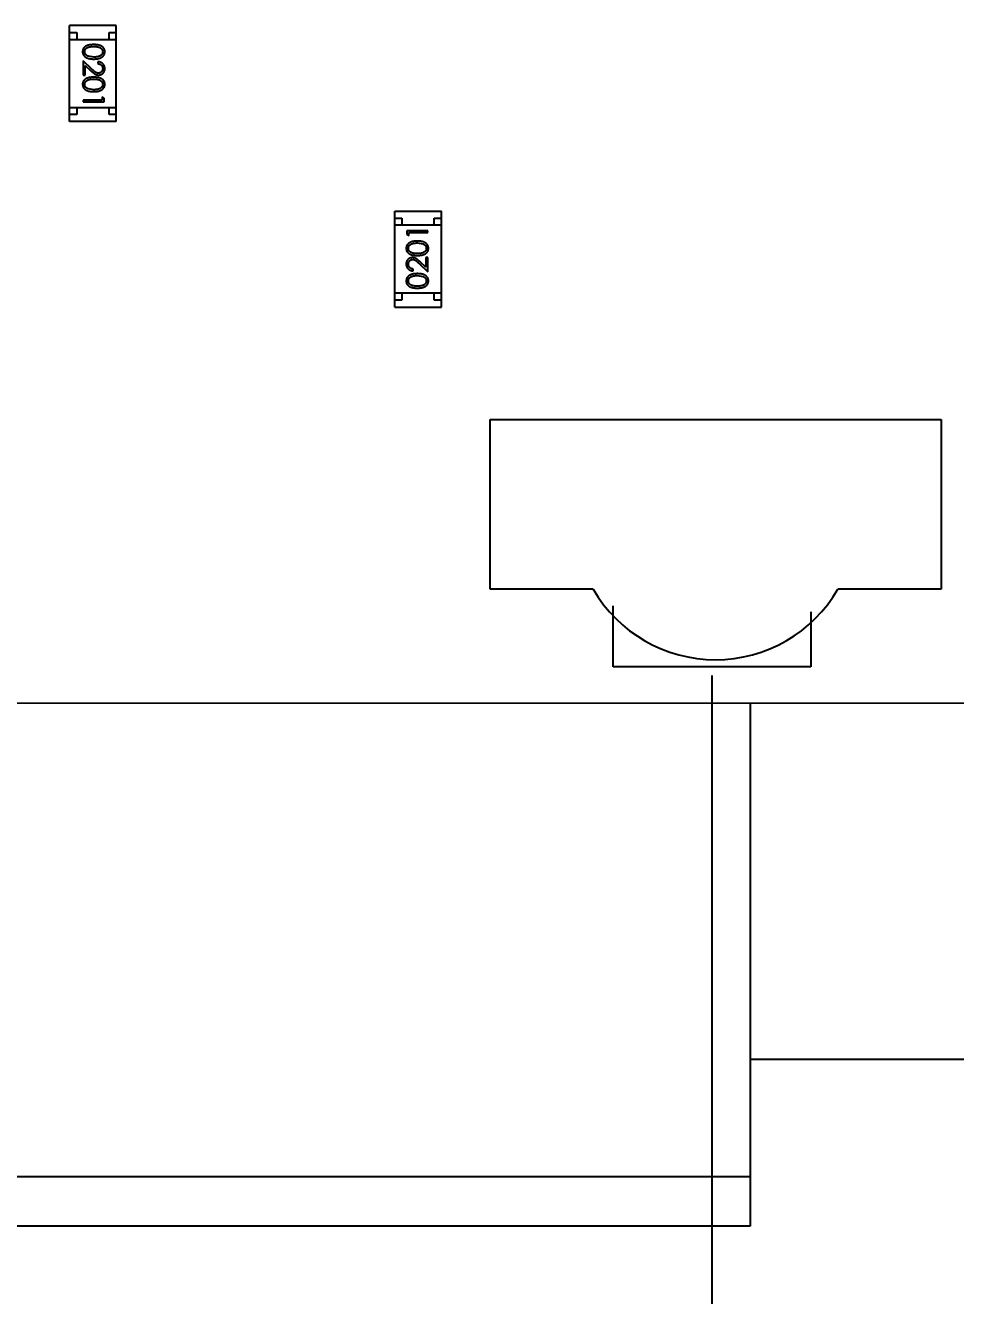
# Model space of a CAD drawing. Header units: inches. Extents: x 246 to 500, y -220 to -17.
# Drawn here: x 462.81 to 469.39, y -171.06 to -162.07 of the extents above; entities that cross this region are included whole.
import ezdxf

# ---------------------------------------------------------------- set-up
doc = ezdxf.new("R2010")
doc.units = ezdxf.units.IN
doc.header["$LTSCALE"] = 1.21
doc.header["$MEASUREMENT"] = 0
doc.header["$PDMODE"] = 3
doc.header["$PDSIZE"] = 0.3125
doc.layers.get('0').update_dxf_attribs({"linetype": 'CONTINUOUS'})
doc.layers.get('Defpoints').update_dxf_attribs({"linetype": 'CONTINUOUS'})
doc.layers.add('DIM', color=3, linetype='CONTINUOUS')
doc.styles.get("Standard").update_dxf_attribs({"font": 'txt', "width": 0.8})
doc.dimstyles.get("Standard").update_dxf_attribs({"dimtxt": 0.15625, "dimasz": 0.1875, "dimexe": 0.125, "dimexo": 0.0625, "dimgap": 0.09, "dimtad": 0, "dimtih": 1, "dimtoh": 1, "dimzin": 4, "dimdsep": 46, "dimtxsty": 'Standard', "dimblk": '_FILLED', "dimblk1": '_FILLED', "dimblk2": '_FILLED', "dimcen": 0.09, "dimazin": 1, "dimtp": 0.01, "dimtm": 0.01, "dimtfac": 1, "dimtofl": 0, "dimtmove": 0, "dimatfit": 3, "dimldrblk": '_FILLED', "dimfxl": 1, "dimtolj": 1, "dimtzin": 4, "dimarcsym": 0})

# ---------------------------------------------------------------- blocks, each defined once
blk = doc.blocks.new('_FILLED')
at = {"color": 0, "linetype": 'ByBlock'}
blk.add_solid([(0, 0), (-1, 0.1667), (-1, -0.1667)], dxfattribs=at)
blk = doc.blocks.new('*D62')
at = {"layer": 'Defpoints', "color": 0}
for p in [(447.6688, -166.6068), (467.6689, -166.6068), (447.6688, -178.5502)]:
    blk.add_point(p, dxfattribs=at)
at = {"layer": 'DIM', "color": 0, "lineweight": -2}
for p, q in [((447.6688, -166.6693), (447.6688, -178.6752)), ((467.6689, -166.6693), (467.6689, -178.6752)), ((449.6688, -178.5502), (454.7789, -178.5502)), ((465.6689, -178.5502), (460.5589, -178.5502))]:
    blk.add_line(p, q, dxfattribs=at)
at = {"layer": 'DIM', "color": 0, "lineweight": -2, "xscale": 2, "yscale": 2, "zscale": 2, "rotation": 180}
blk.add_blockref('_FILLED', (447.6688, -178.5502), dxfattribs=at)
at = {"layer": 'DIM', "color": 0, "lineweight": -2, "xscale": 2, "yscale": 2, "zscale": 2}
blk.add_blockref('_FILLED', (467.6689, -178.5502), dxfattribs=at)
at = {"layer": 'DIM', "color": 0, "insert": (457.6689, -178.5502), "char_height": 2, "attachment_point": 5}
blk.add_mtext('\\A1;20.00', dxfattribs=at)

msp = doc.modelspace()

# ---------------------------------------------------------------- linework, layer by layer
at = {"color": 7, "linetype": 'Continuous'}
for p, q in [((463.455, -162.0686), (463.125, -162.0686)), ((463.125, -162.7486), (463.125, -162.0686)), ((463.455, -162.7486), (463.455, -162.0686)), ((463.125, -162.1186), (463.175, -162.1186)), ((463.125, -162.1686), (463.455, -162.1686)), ((463.175, -162.1186), (463.175, -162.1686)), ((463.405, -162.1186), (463.455, -162.1186)), ((463.405, -162.1686), (463.405, -162.1186)), ((463.2824, -162.3782), (463.2203, -162.32)), ((463.2203, -162.32), (463.2203, -162.422)), ((463.2357, -162.3522), (463.2757, -162.3897)), ((463.2357, -162.422), (463.2357, -162.3522)), ((463.2953, -162.2931), (463.2576, -162.2874)), ((463.3241, -162.3258), (463.3241, -162.3393)), ((463.2203, -162.422), (463.2357, -162.422)), ((463.2953, -162.5239), (463.2576, -162.5182)), ((463.3549, -162.597), (463.2203, -162.597)), ((463.2203, -162.597), (463.2203, -162.6104)), ((463.2203, -162.6104), (463.3703, -162.6104)), ((463.3703, -162.5827), (463.3549, -162.5739)), ((463.3549, -162.5739), (463.3549, -162.597)), ((463.3703, -162.6104), (463.3703, -162.5827)), ((463.125, -162.6486), (463.455, -162.6486)), ((463.175, -162.6986), (463.125, -162.6986)), ((463.175, -162.6486), (463.175, -162.6986)), ((463.405, -162.6986), (463.405, -162.6486)), ((463.455, -162.6986), (463.405, -162.6986)), ((463.455, -162.7486), (463.125, -162.7486)), ((465.4251, -163.3837), (465.7551, -163.3837)), ((465.4251, -164.0637), (465.4251, -163.3837)), ((465.4251, -163.4337), (465.4751, -163.4337)), ((465.4751, -163.4337), (465.4751, -163.4837)), ((465.7051, -163.4337), (465.7551, -163.4337)), ((465.7051, -163.4837), (465.7051, -163.4337)), ((465.7551, -164.0637), (465.7551, -163.3837)), ((465.7551, -163.4837), (465.4251, -163.4837)), ((465.6599, -163.5219), (465.5099, -163.5219)), ((465.5099, -163.5219), (465.5099, -163.5497)), ((465.5252, -163.5354), (465.6599, -163.5354)), ((465.5252, -163.5585), (465.5252, -163.5354)), ((465.6599, -163.5354), (465.6599, -163.5219)), ((465.5099, -163.5497), (465.5252, -163.5585)), ((465.5849, -163.6085), (465.6226, -163.6142)), ((465.6599, -163.7104), (465.6445, -163.7104)), ((465.6445, -163.7104), (465.6445, -163.7802)), ((465.6599, -163.8123), (465.6599, -163.7104)), ((465.556, -163.8066), (465.556, -163.7931)), ((465.5978, -163.7541), (465.6599, -163.8123)), ((465.6445, -163.7802), (465.6044, -163.7427)), ((465.5849, -163.8392), (465.6226, -163.8449)), ((465.7551, -163.9637), (465.4251, -163.9637)), ((465.4751, -163.9637), (465.4751, -164.0137)), ((465.7051, -164.0137), (465.7051, -163.9637)), ((465.4751, -164.0137), (465.4251, -164.0137)), ((465.4251, -164.0637), (465.7551, -164.0637)), ((465.7551, -164.0137), (465.7051, -164.0137)), ((466.0993, -164.8586), (469.2902, -164.8586)), ((466.0993, -166.0586), (466.0993, -164.8586)), ((469.2902, -164.8586), (469.2902, -166.0586)), ((466.8287, -166.0586), (466.0993, -166.0586)), ((469.2902, -166.0586), (468.5608, -166.0586)), ((466.9692, -166.6088), (466.9692, -166.1765)), ((468.3692, -166.2193), (468.3692, -166.6088)), ((468.3692, -166.6088), (466.9692, -166.6088)), ((462.1602, -166.8637), (483.9401, -166.8673)), ((467.9402, -166.8647), (467.9402, -170.5686)), ((472.6702, -169.3886), (467.9402, -169.3886)), ((467.9402, -170.2186), (447.4402, -170.2186)), ((467.9402, -170.5686), (447.4402, -170.5686))]:
    msp.add_line(p, q, dxfattribs=at)
msp.add_arc((467.6947, -165.5586), 1, 210, 330, dxfattribs=at)
for points, knots in [([(463.2952, -162.2047), (463.2928, -162.2047), (463.2882, -162.2047), (463.2814, -162.205), (463.2751, -162.2055), (463.2691, -162.2062), (463.2636, -162.2071), (463.2584, -162.2082), (463.2537, -162.2095), (463.2494, -162.211), (463.2454, -162.2127), (463.2417, -162.2146), (463.2382, -162.2166), (463.235, -162.2188), (463.232, -162.2211), (463.2293, -162.2235), (463.2269, -162.2262), (463.2247, -162.229), (463.2227, -162.2319), (463.2211, -162.2349), (463.2196, -162.238), (463.2185, -162.2412), (463.2176, -162.2445), (463.2169, -162.2478), (463.2165, -162.2513), (463.2165, -162.2536), (463.2164, -162.2548)], [0, 0, 0, 0, 0.068113, 0.132564, 0.193427, 0.250218, 0.303569, 0.353576, 0.400235, 0.443586, 0.484619, 0.524292, 0.56238, 0.599049, 0.63494, 0.669782, 0.704009, 0.737842, 0.771098, 0.803896, 0.836415, 0.868639, 0.900715, 0.933378, 0.966213, 1, 1, 1, 1]), ([(463.2164, -162.2548), (463.2164, -162.256), (463.2165, -162.2584), (463.2169, -162.2619), (463.2176, -162.2653), (463.2185, -162.2687), (463.2197, -162.2719), (463.2212, -162.2751), (463.2229, -162.2782), (463.2249, -162.2812), (463.2272, -162.2841), (463.2297, -162.2868), (463.2325, -162.2895), (463.2355, -162.2919), (463.2388, -162.2941), (463.2424, -162.2962), (463.2462, -162.2981), (463.2503, -162.2999), (463.2546, -162.3015), (463.2594, -162.3028), (463.2645, -162.304), (463.2699, -162.305), (463.2757, -162.3057), (463.2819, -162.3062), (463.2885, -162.3065), (463.2929, -162.3065), (463.2952, -162.3066)], [0, 0, 0, 0, 0.033824, 0.067298, 0.10028, 0.133019, 0.165736, 0.198792, 0.232372, 0.266409, 0.301016, 0.336196, 0.371972, 0.408574, 0.446394, 0.485225, 0.525372, 0.567224, 0.611081, 0.65775, 0.70702, 0.759235, 0.814484, 0.873227, 0.934937, 1, 1, 1, 1]), ([(463.2318, -162.2553), (463.2319, -162.2536), (463.2321, -162.2503), (463.2334, -162.2454), (463.2354, -162.2407), (463.2378, -162.2369), (463.2401, -162.2341), (463.242, -162.232), (463.2442, -162.2301), (463.2465, -162.2283), (463.249, -162.2267), (463.2517, -162.2253), (463.2546, -162.2239), (463.2577, -162.2227), (463.2611, -162.2216), (463.2649, -162.2206), (463.2691, -162.2199), (463.2736, -162.2192), (463.2785, -162.2187), (463.2837, -162.2184), (463.2894, -162.2181), (463.2933, -162.2181), (463.2953, -162.2181)], [0, 0, 0, 0, 0.060034, 0.120278, 0.182348, 0.247919, 0.281641, 0.315701, 0.350322, 0.385703, 0.421819, 0.459196, 0.497866, 0.538301, 0.58121, 0.628183, 0.679403, 0.734699, 0.794074, 0.858416, 0.927049, 1, 1, 1, 1]), ([(463.2576, -162.2874), (463.2565, -162.287), (463.2545, -162.2863), (463.2515, -162.285), (463.2488, -162.2835), (463.2463, -162.2819), (463.244, -162.2801), (463.2418, -162.2783), (463.2399, -162.2763), (463.2377, -162.2735), (463.2353, -162.2698), (463.2333, -162.2651), (463.232, -162.2602), (463.2319, -162.2569), (463.2318, -162.2553)], [0, 0, 0, 0, 0.075949, 0.148549, 0.218996, 0.286119, 0.351826, 0.416074, 0.478265, 0.540325, 0.660405, 0.774606, 0.887187, 1, 1, 1, 1]), ([(463.3741, -162.2548), (463.3741, -162.2536), (463.3741, -162.2513), (463.3737, -162.2478), (463.373, -162.2445), (463.3721, -162.2412), (463.3709, -162.238), (463.3694, -162.2348), (463.3677, -162.2318), (463.3658, -162.2289), (463.3635, -162.2261), (463.3611, -162.2234), (463.3584, -162.2209), (463.3554, -162.2186), (463.3522, -162.2164), (463.3488, -162.2144), (463.3451, -162.2126), (463.3411, -162.2109), (463.3368, -162.2094), (463.3321, -162.2082), (463.327, -162.207), (463.3214, -162.2062), (463.3155, -162.2055), (463.3091, -162.205), (463.3023, -162.2047), (463.2976, -162.2047), (463.2952, -162.2047)], [0, 0, 0, 0, 0.033742, 0.066533, 0.099153, 0.13154, 0.164087, 0.196563, 0.229707, 0.263315, 0.297504, 0.331686, 0.366482, 0.4021, 0.438958, 0.476748, 0.515985, 0.556589, 0.599519, 0.645765, 0.695487, 0.748721, 0.805687, 0.866754, 0.931405, 1, 1, 1, 1]), ([(463.2952, -162.3066), (463.2975, -162.3065), (463.302, -162.3065), (463.3086, -162.3062), (463.3148, -162.3057), (463.3206, -162.3049), (463.3261, -162.304), (463.3312, -162.3028), (463.336, -162.3014), (463.3404, -162.2998), (463.3445, -162.298), (463.3483, -162.2961), (463.3519, -162.2939), (463.3552, -162.2917), (463.3582, -162.2893), (463.361, -162.2867), (463.3635, -162.284), (463.3657, -162.2811), (463.3677, -162.2782), (463.3694, -162.2751), (463.3709, -162.2719), (463.3721, -162.2686), (463.373, -162.2653), (463.3737, -162.2619), (463.3741, -162.2584), (463.3741, -162.256), (463.3741, -162.2548)], [0, 0, 0, 0, 0.065278, 0.127205, 0.186168, 0.241675, 0.294115, 0.343609, 0.390387, 0.434463, 0.476646, 0.517002, 0.555936, 0.593716, 0.630057, 0.665601, 0.700745, 0.734917, 0.768681, 0.802087, 0.834849, 0.867433, 0.900138, 0.932806, 0.966212, 1, 1, 1, 1]), ([(463.2953, -162.2181), (463.2973, -162.2181), (463.3012, -162.2181), (463.3069, -162.2184), (463.3121, -162.2187), (463.317, -162.2193), (463.3216, -162.2198), (463.3257, -162.2207), (463.3295, -162.2216), (463.3329, -162.2227), (463.336, -162.2239), (463.3389, -162.2253), (463.3416, -162.2268), (463.3441, -162.2284), (463.3464, -162.2302), (463.3486, -162.232), (463.3505, -162.2341), (463.3527, -162.2369), (463.3551, -162.2407), (463.3572, -162.2454), (463.3585, -162.2503), (463.3587, -162.2536), (463.3587, -162.2553)], [0, 0, 0, 0, 0.073302, 0.142286, 0.206253, 0.266017, 0.321612, 0.372532, 0.419497, 0.462398, 0.502825, 0.541489, 0.579034, 0.615143, 0.650298, 0.684912, 0.718701, 0.752189, 0.817245, 0.879117, 0.939613, 1, 1, 1, 1]), ([(463.3587, -162.2553), (463.3587, -162.2569), (463.3585, -162.2602), (463.3572, -162.265), (463.3551, -162.2697), (463.3528, -162.2734), (463.3505, -162.2763), (463.3485, -162.2784), (463.3462, -162.2803), (463.3438, -162.2821), (463.341, -162.2838), (463.3381, -162.2854), (463.3349, -162.2868), (463.3315, -162.2881), (463.3278, -162.2893), (463.3239, -162.2904), (463.3197, -162.2912), (463.3153, -162.2919), (463.3107, -162.2924), (463.3058, -162.2929), (463.3006, -162.293), (463.2971, -162.2931), (463.2953, -162.2931)], [0, 0, 0, 0, 0.059689, 0.119507, 0.181075, 0.246162, 0.279894, 0.314468, 0.350403, 0.387474, 0.426147, 0.466624, 0.508745, 0.553328, 0.600058, 0.649177, 0.700552, 0.754894, 0.811825, 0.871514, 0.934319, 1, 1, 1, 1]), ([(463.3741, -162.3747), (463.3741, -162.3731), (463.374, -162.3698), (463.3733, -162.3649), (463.3722, -162.3603), (463.3707, -162.3559), (463.3687, -162.3517), (463.3663, -162.3476), (463.3634, -162.3438), (463.3601, -162.3403), (463.3565, -162.337), (463.3526, -162.3341), (463.3484, -162.3317), (463.344, -162.3297), (463.3394, -162.328), (463.3345, -162.3269), (463.3294, -162.3261), (463.3259, -162.3259), (463.3241, -162.3258)], [0, 0, 0, 0, 0.06445, 0.126725, 0.187421, 0.247417, 0.306749, 0.366595, 0.427749, 0.490235, 0.553031, 0.614805, 0.676505, 0.738096, 0.801021, 0.864897, 0.931209, 1, 1, 1, 1]), ([(463.3241, -162.3393), (463.3255, -162.3394), (463.3281, -162.3396), (463.3318, -162.3404), (463.3354, -162.3413), (463.3387, -162.3426), (463.3418, -162.3441), (463.3447, -162.3458), (463.3473, -162.3478), (463.3497, -162.3501), (463.3518, -162.3525), (463.3537, -162.3552), (463.3552, -162.3579), (463.3565, -162.3609), (463.3575, -162.3639), (463.3582, -162.3672), (463.3586, -162.3706), (463.3587, -162.3729), (463.3587, -162.374)], [0, 0, 0, 0, 0.073648, 0.143686, 0.210962, 0.275557, 0.338064, 0.399311, 0.4594, 0.51934, 0.579024, 0.637809, 0.695959, 0.754122, 0.813113, 0.873453, 0.935561, 1, 1, 1, 1]), ([(463.2952, -162.4354), (463.2928, -162.4354), (463.2882, -162.4355), (463.2814, -162.4358), (463.2751, -162.4363), (463.2691, -162.437), (463.2636, -162.4379), (463.2584, -162.4389), (463.2537, -162.4403), (463.2494, -162.4418), (463.2454, -162.4435), (463.2417, -162.4453), (463.2382, -162.4473), (463.235, -162.4495), (463.232, -162.4518), (463.2293, -162.4543), (463.2269, -162.457), (463.2247, -162.4597), (463.2227, -162.4627), (463.2211, -162.4657), (463.2196, -162.4688), (463.2185, -162.472), (463.2176, -162.4752), (463.2169, -162.4786), (463.2165, -162.4821), (463.2165, -162.4844), (463.2164, -162.4856)], [0, 0, 0, 0, 0.068113, 0.132564, 0.193427, 0.250218, 0.303569, 0.353576, 0.400235, 0.443586, 0.484619, 0.524292, 0.56238, 0.599049, 0.63494, 0.669782, 0.704009, 0.737842, 0.771098, 0.803896, 0.836415, 0.868639, 0.900715, 0.933378, 0.966213, 1, 1, 1, 1]), ([(463.2318, -162.486), (463.2319, -162.4844), (463.2321, -162.4811), (463.2334, -162.4762), (463.2354, -162.4715), (463.2378, -162.4677), (463.2401, -162.4648), (463.242, -162.4628), (463.2442, -162.4609), (463.2465, -162.4591), (463.249, -162.4575), (463.2517, -162.456), (463.2546, -162.4547), (463.2577, -162.4534), (463.2611, -162.4523), (463.2649, -162.4514), (463.2691, -162.4506), (463.2736, -162.45), (463.2785, -162.4495), (463.2837, -162.4492), (463.2894, -162.4489), (463.2933, -162.4489), (463.2953, -162.4489)], [0, 0, 0, 0, 0.060034, 0.120278, 0.182348, 0.247919, 0.281641, 0.315701, 0.350322, 0.385703, 0.421819, 0.459196, 0.497866, 0.538301, 0.58121, 0.628183, 0.679403, 0.734699, 0.794074, 0.858416, 0.927049, 1, 1, 1, 1]), ([(463.2757, -162.3897), (463.2773, -162.3911), (463.2802, -162.3939), (463.2846, -162.3978), (463.2887, -162.4014), (463.2926, -162.4046), (463.2962, -162.4075), (463.2996, -162.4099), (463.3027, -162.412), (463.3066, -162.4144), (463.3113, -162.4167), (463.3172, -162.4186), (463.3233, -162.4198), (463.3274, -162.42), (463.3295, -162.42)], [0, 0, 0, 0, 0.09953, 0.192079, 0.277712, 0.357454, 0.429648, 0.495771, 0.555538, 0.608657, 0.707578, 0.804328, 0.901298, 1, 1, 1, 1]), ([(463.3283, -162.4066), (463.3267, -162.4065), (463.3235, -162.4064), (463.3187, -162.4054), (463.314, -162.4036), (463.3102, -162.4017), (463.3071, -162.3996), (463.3044, -162.3977), (463.3015, -162.3954), (463.2982, -162.3927), (463.2947, -162.3897), (463.2908, -162.3862), (463.2867, -162.3823), (463.2838, -162.3796), (463.2824, -162.3782)], [0, 0, 0, 0, 0.088014, 0.174976, 0.2638, 0.355443, 0.406413, 0.465519, 0.533076, 0.609353, 0.693899, 0.787171, 0.889197, 1, 1, 1, 1]), ([(463.3741, -162.4856), (463.3741, -162.4844), (463.3741, -162.4821), (463.3737, -162.4786), (463.373, -162.4752), (463.3721, -162.4719), (463.3709, -162.4687), (463.3694, -162.4656), (463.3677, -162.4626), (463.3658, -162.4596), (463.3635, -162.4568), (463.3611, -162.4541), (463.3584, -162.4517), (463.3554, -162.4494), (463.3522, -162.4472), (463.3488, -162.4452), (463.3451, -162.4434), (463.3411, -162.4417), (463.3368, -162.4402), (463.3321, -162.4389), (463.327, -162.4378), (463.3214, -162.437), (463.3155, -162.4363), (463.3091, -162.4358), (463.3023, -162.4355), (463.2976, -162.4354), (463.2952, -162.4354)], [0, 0, 0, 0, 0.033742, 0.066533, 0.099153, 0.13154, 0.164087, 0.196563, 0.229707, 0.263315, 0.297504, 0.331686, 0.366482, 0.4021, 0.438958, 0.476748, 0.515985, 0.556589, 0.599519, 0.645765, 0.695487, 0.748721, 0.805687, 0.866754, 0.931405, 1, 1, 1, 1]), ([(463.2953, -162.4489), (463.2973, -162.4489), (463.3012, -162.4489), (463.3069, -162.4492), (463.3121, -162.4495), (463.317, -162.45), (463.3216, -162.4506), (463.3257, -162.4515), (463.3295, -162.4524), (463.3329, -162.4535), (463.336, -162.4547), (463.3389, -162.456), (463.3416, -162.4575), (463.3441, -162.4592), (463.3464, -162.4609), (463.3486, -162.4628), (463.3505, -162.4648), (463.3527, -162.4677), (463.3551, -162.4714), (463.3572, -162.4761), (463.3585, -162.481), (463.3587, -162.4844), (463.3587, -162.486)], [0, 0, 0, 0, 0.073302, 0.142286, 0.206253, 0.266017, 0.321612, 0.372532, 0.419497, 0.462398, 0.502825, 0.541489, 0.579034, 0.615143, 0.650298, 0.684912, 0.718701, 0.752189, 0.817245, 0.879117, 0.939613, 1, 1, 1, 1]), ([(463.3587, -162.374), (463.3587, -162.3752), (463.3587, -162.3774), (463.3582, -162.3806), (463.3575, -162.3837), (463.3565, -162.3867), (463.3553, -162.3895), (463.3537, -162.3922), (463.3519, -162.3948), (463.3498, -162.3972), (463.3475, -162.3994), (463.3451, -162.4013), (463.3426, -162.4029), (463.3399, -162.4043), (463.3372, -162.4053), (463.3343, -162.406), (463.3314, -162.4065), (463.3294, -162.4065), (463.3283, -162.4066)], [0, 0, 0, 0, 0.068027, 0.133505, 0.19695, 0.26027, 0.322741, 0.384982, 0.448465, 0.513424, 0.578224, 0.640011, 0.700094, 0.760067, 0.819012, 0.877878, 0.938035, 1, 1, 1, 1]), ([(463.3295, -162.42), (463.331, -162.42), (463.3339, -162.4199), (463.3382, -162.4193), (463.3424, -162.4183), (463.3464, -162.417), (463.3503, -162.4152), (463.354, -162.413), (463.3575, -162.4105), (463.3609, -162.4075), (463.364, -162.4043), (463.3667, -162.4008), (463.369, -162.3971), (463.3709, -162.3931), (463.3723, -162.3888), (463.3734, -162.3843), (463.374, -162.3796), (463.3741, -162.3764), (463.3741, -162.3747)], [0, 0, 0, 0, 0.06271, 0.123347, 0.183401, 0.242828, 0.302097, 0.36242, 0.423725, 0.487032, 0.550491, 0.612709, 0.674265, 0.73617, 0.799211, 0.863483, 0.930525, 1, 1, 1, 1]), ([(463.2164, -162.4856), (463.2164, -162.4868), (463.2165, -162.4891), (463.2169, -162.4927), (463.2176, -162.4961), (463.2185, -162.4994), (463.2197, -162.5027), (463.2212, -162.5059), (463.2229, -162.509), (463.2249, -162.512), (463.2272, -162.5149), (463.2297, -162.5176), (463.2325, -162.5202), (463.2355, -162.5226), (463.2388, -162.5249), (463.2424, -162.5269), (463.2462, -162.5289), (463.2503, -162.5307), (463.2546, -162.5323), (463.2594, -162.5336), (463.2645, -162.5348), (463.2699, -162.5357), (463.2757, -162.5364), (463.2819, -162.537), (463.2885, -162.5373), (463.2929, -162.5373), (463.2952, -162.5373)], [0, 0, 0, 0, 0.033824, 0.067298, 0.10028, 0.133019, 0.165736, 0.198792, 0.232372, 0.266409, 0.301016, 0.336196, 0.371972, 0.408574, 0.446394, 0.485225, 0.525372, 0.567224, 0.611081, 0.65775, 0.70702, 0.759235, 0.814484, 0.873227, 0.934937, 1, 1, 1, 1]), ([(463.2576, -162.5182), (463.2565, -162.5178), (463.2545, -162.5171), (463.2515, -162.5157), (463.2488, -162.5143), (463.2463, -162.5127), (463.244, -162.5109), (463.2418, -162.5091), (463.2399, -162.5071), (463.2377, -162.5042), (463.2353, -162.5006), (463.2333, -162.4959), (463.232, -162.491), (463.2319, -162.4877), (463.2318, -162.486)], [0, 0, 0, 0, 0.075949, 0.148549, 0.218996, 0.286119, 0.351826, 0.416074, 0.478265, 0.540325, 0.660405, 0.774606, 0.887187, 1, 1, 1, 1]), ([(463.2952, -162.5373), (463.2975, -162.5373), (463.302, -162.5373), (463.3086, -162.537), (463.3148, -162.5364), (463.3206, -162.5357), (463.3261, -162.5347), (463.3312, -162.5336), (463.336, -162.5322), (463.3404, -162.5306), (463.3445, -162.5287), (463.3483, -162.5268), (463.3519, -162.5247), (463.3552, -162.5225), (463.3582, -162.5201), (463.361, -162.5175), (463.3635, -162.5148), (463.3657, -162.5119), (463.3677, -162.5089), (463.3694, -162.5058), (463.3709, -162.5027), (463.3721, -162.4994), (463.373, -162.4961), (463.3737, -162.4926), (463.3741, -162.4891), (463.3741, -162.4868), (463.3741, -162.4856)], [0, 0, 0, 0, 0.065278, 0.127205, 0.186168, 0.241675, 0.294115, 0.343609, 0.390387, 0.434463, 0.476646, 0.517002, 0.555936, 0.593716, 0.630057, 0.665601, 0.700745, 0.734917, 0.768681, 0.802087, 0.834849, 0.867433, 0.900138, 0.932806, 0.966212, 1, 1, 1, 1]), ([(463.3587, -162.486), (463.3587, -162.4877), (463.3585, -162.4909), (463.3572, -162.4958), (463.3551, -162.5005), (463.3528, -162.5042), (463.3505, -162.5071), (463.3485, -162.5091), (463.3462, -162.5111), (463.3438, -162.5129), (463.341, -162.5146), (463.3381, -162.5161), (463.3349, -162.5176), (463.3315, -162.5189), (463.3278, -162.52), (463.3239, -162.5211), (463.3197, -162.5219), (463.3153, -162.5227), (463.3107, -162.5232), (463.3058, -162.5236), (463.3006, -162.5238), (463.2971, -162.5239), (463.2953, -162.5239)], [0, 0, 0, 0, 0.059689, 0.119507, 0.181075, 0.246162, 0.279894, 0.314468, 0.350403, 0.387474, 0.426147, 0.466624, 0.508745, 0.553328, 0.600058, 0.649177, 0.700552, 0.754894, 0.811825, 0.871514, 0.934319, 1, 1, 1, 1]), ([(465.5849, -163.595), (465.5826, -163.595), (465.5781, -163.5951), (465.5716, -163.5954), (465.5653, -163.5959), (465.5595, -163.5967), (465.554, -163.5976), (465.5489, -163.5988), (465.5442, -163.6002), (465.5397, -163.6018), (465.5356, -163.6036), (465.5318, -163.6055), (465.5283, -163.6076), (465.5249, -163.6099), (465.5219, -163.6123), (465.5191, -163.6149), (465.5166, -163.6176), (465.5144, -163.6205), (465.5124, -163.6234), (465.5107, -163.6265), (465.5092, -163.6297), (465.5081, -163.633), (465.5071, -163.6363), (465.5065, -163.6397), (465.5061, -163.6432), (465.506, -163.6456), (465.506, -163.6468)], [0, 0, 0, 0, 0.065278, 0.127205, 0.186168, 0.241675, 0.294115, 0.343609, 0.390387, 0.434463, 0.476646, 0.517002, 0.555936, 0.593716, 0.630057, 0.665601, 0.700745, 0.734917, 0.768681, 0.802087, 0.834849, 0.867433, 0.900138, 0.932806, 0.966212, 1, 1, 1, 1]), ([(465.5214, -163.6463), (465.5215, -163.6447), (465.5217, -163.6414), (465.5229, -163.6366), (465.525, -163.6319), (465.5274, -163.6281), (465.5297, -163.6253), (465.5317, -163.6232), (465.5339, -163.6213), (465.5364, -163.6195), (465.5391, -163.6178), (465.542, -163.6162), (465.5452, -163.6148), (465.5486, -163.6135), (465.5523, -163.6123), (465.5562, -163.6112), (465.5604, -163.6104), (465.5648, -163.6097), (465.5695, -163.6092), (465.5744, -163.6087), (465.5795, -163.6085), (465.583, -163.6085), (465.5849, -163.6085)], [0, 0, 0, 0, 0.059689, 0.119507, 0.181075, 0.246162, 0.279894, 0.314468, 0.350403, 0.387474, 0.426147, 0.466624, 0.508745, 0.553328, 0.600058, 0.649177, 0.700552, 0.754894, 0.811825, 0.871514, 0.934319, 1, 1, 1, 1]), ([(465.6637, -163.6468), (465.6637, -163.6456), (465.6636, -163.6432), (465.6632, -163.6397), (465.6625, -163.6363), (465.6616, -163.6329), (465.6604, -163.6297), (465.659, -163.6265), (465.6572, -163.6234), (465.6552, -163.6204), (465.653, -163.6175), (465.6504, -163.6147), (465.6477, -163.6121), (465.6446, -163.6097), (465.6413, -163.6075), (465.6377, -163.6054), (465.6339, -163.6035), (465.6299, -163.6017), (465.6255, -163.6001), (465.6207, -163.5988), (465.6156, -163.5976), (465.6102, -163.5966), (465.6044, -163.5959), (465.5982, -163.5954), (465.5917, -163.5951), (465.5872, -163.595), (465.5849, -163.595)], [0, 0, 0, 0, 0.033824, 0.067298, 0.10028, 0.133019, 0.165736, 0.198792, 0.232372, 0.266409, 0.301016, 0.336196, 0.371972, 0.408574, 0.446394, 0.485225, 0.525372, 0.567224, 0.611081, 0.65775, 0.70702, 0.759235, 0.814484, 0.873227, 0.934937, 1, 1, 1, 1]), ([(465.6226, -163.6142), (465.6236, -163.6145), (465.6257, -163.6153), (465.6286, -163.6166), (465.6313, -163.6181), (465.6338, -163.6197), (465.6361, -163.6214), (465.6383, -163.6233), (465.6402, -163.6253), (465.6424, -163.6281), (465.6448, -163.6318), (465.6468, -163.6365), (465.6481, -163.6414), (465.6482, -163.6447), (465.6483, -163.6463)], [0, 0, 0, 0, 0.075949, 0.148549, 0.218996, 0.286119, 0.351826, 0.416074, 0.478265, 0.540325, 0.660405, 0.774606, 0.887187, 1, 1, 1, 1]), ([(465.506, -163.6468), (465.506, -163.648), (465.5061, -163.6503), (465.5065, -163.6538), (465.5071, -163.6571), (465.5081, -163.6604), (465.5092, -163.6636), (465.5107, -163.6667), (465.5124, -163.6698), (465.5144, -163.6727), (465.5166, -163.6755), (465.519, -163.6782), (465.5217, -163.6807), (465.5247, -163.683), (465.5279, -163.6851), (465.5314, -163.6872), (465.5351, -163.689), (465.539, -163.6907), (465.5433, -163.6922), (465.548, -163.6934), (465.5531, -163.6946), (465.5587, -163.6954), (465.5646, -163.6961), (465.571, -163.6966), (465.5778, -163.6969), (465.5825, -163.6969), (465.5849, -163.6969)], [0, 0, 0, 0, 0.033742, 0.066533, 0.099153, 0.13154, 0.164087, 0.196563, 0.229707, 0.263315, 0.297504, 0.331686, 0.366482, 0.4021, 0.438958, 0.476748, 0.515985, 0.556589, 0.599519, 0.645765, 0.695487, 0.748721, 0.805687, 0.866754, 0.931405, 1, 1, 1, 1]), ([(465.5506, -163.7123), (465.5491, -163.7124), (465.5462, -163.7125), (465.5419, -163.713), (465.5377, -163.714), (465.5337, -163.7154), (465.5299, -163.7172), (465.5262, -163.7193), (465.5226, -163.7219), (465.5192, -163.7248), (465.5161, -163.728), (465.5134, -163.7316), (465.5111, -163.7353), (465.5092, -163.7393), (465.5078, -163.7435), (465.5068, -163.748), (465.5061, -163.7528), (465.506, -163.756), (465.506, -163.7576)], [0, 0, 0, 0, 0.06271, 0.123347, 0.183401, 0.242828, 0.302097, 0.36242, 0.423725, 0.487032, 0.550491, 0.612709, 0.674265, 0.73617, 0.799211, 0.863483, 0.930525, 1, 1, 1, 1]), ([(465.5849, -163.6835), (465.5828, -163.6835), (465.5789, -163.6835), (465.5733, -163.6832), (465.568, -163.6829), (465.5631, -163.6823), (465.5586, -163.6817), (465.5544, -163.6809), (465.5507, -163.68), (465.5473, -163.6789), (465.5441, -163.6777), (465.5412, -163.6763), (465.5385, -163.6748), (465.536, -163.6732), (465.5337, -163.6714), (465.5316, -163.6695), (465.5296, -163.6675), (465.5274, -163.6647), (465.525, -163.6609), (465.5229, -163.6562), (465.5217, -163.6513), (465.5215, -163.648), (465.5214, -163.6463)], [0, 0, 0, 0, 0.073302, 0.142286, 0.206253, 0.266017, 0.321612, 0.372532, 0.419497, 0.462398, 0.502825, 0.541489, 0.579034, 0.615143, 0.650298, 0.684912, 0.718701, 0.752189, 0.817245, 0.879117, 0.939613, 1, 1, 1, 1]), ([(465.6044, -163.7427), (465.6029, -163.7412), (465.5999, -163.7385), (465.5956, -163.7345), (465.5914, -163.731), (465.5875, -163.7278), (465.5839, -163.7249), (465.5805, -163.7224), (465.5774, -163.7203), (465.5736, -163.718), (465.5688, -163.7157), (465.5629, -163.7138), (465.5568, -163.7125), (465.5527, -163.7124), (465.5506, -163.7123)], [0, 0, 0, 0, 0.09953, 0.192079, 0.277712, 0.357454, 0.429648, 0.495771, 0.555538, 0.608657, 0.707578, 0.804328, 0.901298, 1, 1, 1, 1]), ([(465.6483, -163.6463), (465.6482, -163.648), (465.6481, -163.6513), (465.6468, -163.6562), (465.6447, -163.6609), (465.6423, -163.6647), (465.64, -163.6675), (465.6381, -163.6696), (465.6359, -163.6715), (465.6336, -163.6732), (465.6311, -163.6749), (465.6284, -163.6763), (465.6255, -163.6777), (465.6224, -163.6789), (465.619, -163.68), (465.6152, -163.681), (465.6111, -163.6817), (465.6066, -163.6824), (465.6017, -163.6828), (465.5964, -163.6832), (465.5907, -163.6835), (465.5869, -163.6835), (465.5849, -163.6835)], [0, 0, 0, 0, 0.060034, 0.120278, 0.182348, 0.247919, 0.281641, 0.315701, 0.350322, 0.385703, 0.421819, 0.459196, 0.497866, 0.538301, 0.58121, 0.628183, 0.679403, 0.734699, 0.794074, 0.858416, 0.927049, 1, 1, 1, 1]), ([(465.5849, -163.6969), (465.5873, -163.6969), (465.5919, -163.6969), (465.5987, -163.6966), (465.6051, -163.6961), (465.611, -163.6954), (465.6165, -163.6945), (465.6217, -163.6934), (465.6264, -163.6921), (465.6307, -163.6906), (465.6347, -163.6889), (465.6385, -163.687), (465.6419, -163.685), (465.6451, -163.6828), (465.6481, -163.6805), (465.6508, -163.6781), (465.6533, -163.6754), (465.6555, -163.6726), (465.6574, -163.6697), (465.6591, -163.6667), (465.6605, -163.6636), (465.6617, -163.6604), (465.6626, -163.6571), (465.6632, -163.6538), (465.6636, -163.6503), (465.6637, -163.648), (465.6637, -163.6468)], [0, 0, 0, 0, 0.068113, 0.132564, 0.193427, 0.250218, 0.303569, 0.353576, 0.400235, 0.443586, 0.484619, 0.524292, 0.56238, 0.599049, 0.63494, 0.669782, 0.704009, 0.737842, 0.771098, 0.803896, 0.836415, 0.868639, 0.900715, 0.933378, 0.966213, 1, 1, 1, 1]), ([(465.506, -163.7576), (465.506, -163.7593), (465.5061, -163.7626), (465.5068, -163.7674), (465.5079, -163.7721), (465.5094, -163.7765), (465.5114, -163.7807), (465.5139, -163.7847), (465.5167, -163.7885), (465.52, -163.7921), (465.5236, -163.7954), (465.5275, -163.7982), (465.5317, -163.8007), (465.5361, -163.8027), (465.5407, -163.8043), (465.5456, -163.8055), (465.5507, -163.8063), (465.5542, -163.8065), (465.556, -163.8066)], [0, 0, 0, 0, 0.06445, 0.126725, 0.187421, 0.247417, 0.306749, 0.366595, 0.427749, 0.490235, 0.553031, 0.614805, 0.676505, 0.738096, 0.801021, 0.864897, 0.931209, 1, 1, 1, 1]), ([(465.5214, -163.7583), (465.5214, -163.7572), (465.5215, -163.755), (465.5219, -163.7518), (465.5226, -163.7487), (465.5236, -163.7457), (465.5249, -163.7429), (465.5264, -163.7402), (465.5283, -163.7376), (465.5303, -163.7352), (465.5326, -163.733), (465.535, -163.7311), (465.5376, -163.7294), (465.5402, -163.7281), (465.5429, -163.7271), (465.5458, -163.7263), (465.5488, -163.7259), (465.5508, -163.7258), (465.5518, -163.7258)], [0, 0, 0, 0, 0.068027, 0.133505, 0.19695, 0.26027, 0.322741, 0.384982, 0.448465, 0.513424, 0.578224, 0.640011, 0.700094, 0.760067, 0.819012, 0.877878, 0.938035, 1, 1, 1, 1]), ([(465.556, -163.7931), (465.5547, -163.793), (465.5521, -163.7927), (465.5483, -163.792), (465.5447, -163.791), (465.5414, -163.7898), (465.5383, -163.7883), (465.5355, -163.7865), (465.5328, -163.7845), (465.5305, -163.7823), (465.5283, -163.7798), (465.5265, -163.7772), (465.5249, -163.7744), (465.5236, -163.7715), (465.5226, -163.7684), (465.5219, -163.7652), (465.5215, -163.7618), (465.5214, -163.7595), (465.5214, -163.7583)], [0, 0, 0, 0, 0.073648, 0.143686, 0.210962, 0.275557, 0.338064, 0.399311, 0.4594, 0.51934, 0.579024, 0.637809, 0.695959, 0.754122, 0.813113, 0.873453, 0.935561, 1, 1, 1, 1]), ([(465.5518, -163.7258), (465.5534, -163.7258), (465.5567, -163.726), (465.5615, -163.727), (465.5661, -163.7287), (465.5699, -163.7307), (465.573, -163.7327), (465.5757, -163.7346), (465.5786, -163.737), (465.5819, -163.7396), (465.5855, -163.7427), (465.5893, -163.7462), (465.5935, -163.75), (465.5963, -163.7527), (465.5978, -163.7541)], [0, 0, 0, 0, 0.088014, 0.174976, 0.2638, 0.355443, 0.406413, 0.465519, 0.533076, 0.609353, 0.693899, 0.787171, 0.889197, 1, 1, 1, 1]), ([(465.5849, -163.8258), (465.5826, -163.8258), (465.5781, -163.8259), (465.5716, -163.8262), (465.5653, -163.8267), (465.5595, -163.8274), (465.554, -163.8284), (465.5489, -163.8295), (465.5442, -163.831), (465.5397, -163.8326), (465.5356, -163.8344), (465.5318, -163.8363), (465.5283, -163.8384), (465.5249, -163.8406), (465.5219, -163.8431), (465.5191, -163.8456), (465.5166, -163.8483), (465.5144, -163.8512), (465.5124, -163.8542), (465.5107, -163.8573), (465.5092, -163.8605), (465.5081, -163.8637), (465.5071, -163.8671), (465.5065, -163.8705), (465.5061, -163.874), (465.506, -163.8764), (465.506, -163.8776)], [0, 0, 0, 0, 0.065278, 0.127205, 0.186168, 0.241675, 0.294115, 0.343609, 0.390387, 0.434463, 0.476646, 0.517002, 0.555936, 0.593716, 0.630057, 0.665601, 0.700745, 0.734917, 0.768681, 0.802087, 0.834849, 0.867433, 0.900138, 0.932806, 0.966212, 1, 1, 1, 1]), ([(465.506, -163.8776), (465.506, -163.8787), (465.5061, -163.8811), (465.5065, -163.8845), (465.5071, -163.8879), (465.5081, -163.8912), (465.5092, -163.8944), (465.5107, -163.8975), (465.5124, -163.9005), (465.5144, -163.9035), (465.5166, -163.9063), (465.519, -163.909), (465.5217, -163.9114), (465.5247, -163.9138), (465.5279, -163.9159), (465.5314, -163.918), (465.5351, -163.9198), (465.539, -163.9214), (465.5433, -163.9229), (465.548, -163.9242), (465.5531, -163.9253), (465.5587, -163.9262), (465.5646, -163.9269), (465.571, -163.9274), (465.5778, -163.9277), (465.5825, -163.9277), (465.5849, -163.9277)], [0, 0, 0, 0, 0.033742, 0.066533, 0.099153, 0.13154, 0.164087, 0.196563, 0.229707, 0.263315, 0.297504, 0.331686, 0.366482, 0.4021, 0.438958, 0.476748, 0.515985, 0.556589, 0.599519, 0.645765, 0.695487, 0.748721, 0.805687, 0.866754, 0.931405, 1, 1, 1, 1]), ([(465.5214, -163.8771), (465.5215, -163.8755), (465.5217, -163.8722), (465.5229, -163.8673), (465.525, -163.8627), (465.5274, -163.8589), (465.5297, -163.8561), (465.5317, -163.854), (465.5339, -163.852), (465.5364, -163.8502), (465.5391, -163.8486), (465.542, -163.847), (465.5452, -163.8456), (465.5486, -163.8442), (465.5523, -163.8431), (465.5562, -163.842), (465.5604, -163.8412), (465.5648, -163.8405), (465.5695, -163.8399), (465.5744, -163.8395), (465.5795, -163.8393), (465.583, -163.8393), (465.5849, -163.8392)], [0, 0, 0, 0, 0.059689, 0.119507, 0.181075, 0.246162, 0.279894, 0.314468, 0.350403, 0.387474, 0.426147, 0.466624, 0.508745, 0.553328, 0.600058, 0.649177, 0.700552, 0.754894, 0.811825, 0.871514, 0.934319, 1, 1, 1, 1]), ([(465.5849, -163.9142), (465.5828, -163.9142), (465.5789, -163.9142), (465.5733, -163.914), (465.568, -163.9136), (465.5631, -163.9131), (465.5586, -163.9125), (465.5544, -163.9117), (465.5507, -163.9108), (465.5473, -163.9097), (465.5441, -163.9084), (465.5412, -163.9071), (465.5385, -163.9056), (465.536, -163.9039), (465.5337, -163.9022), (465.5316, -163.9003), (465.5296, -163.8983), (465.5274, -163.8954), (465.525, -163.8917), (465.5229, -163.887), (465.5217, -163.8821), (465.5215, -163.8788), (465.5214, -163.8771)], [0, 0, 0, 0, 0.073302, 0.142286, 0.206253, 0.266017, 0.321612, 0.372532, 0.419497, 0.462398, 0.502825, 0.541489, 0.579034, 0.615143, 0.650298, 0.684912, 0.718701, 0.752189, 0.817245, 0.879117, 0.939613, 1, 1, 1, 1]), ([(465.6637, -163.8776), (465.6637, -163.8764), (465.6636, -163.874), (465.6632, -163.8705), (465.6625, -163.867), (465.6616, -163.8637), (465.6604, -163.8604), (465.659, -163.8572), (465.6572, -163.8541), (465.6552, -163.8511), (465.653, -163.8482), (465.6504, -163.8455), (465.6477, -163.8429), (465.6446, -163.8405), (465.6413, -163.8383), (465.6377, -163.8362), (465.6339, -163.8343), (465.6299, -163.8325), (465.6255, -163.8309), (465.6207, -163.8295), (465.6156, -163.8284), (465.6102, -163.8274), (465.6044, -163.8267), (465.5982, -163.8261), (465.5917, -163.8259), (465.5872, -163.8258), (465.5849, -163.8258)], [0, 0, 0, 0, 0.033824, 0.067298, 0.10028, 0.133019, 0.165736, 0.198792, 0.232372, 0.266409, 0.301016, 0.336196, 0.371972, 0.408574, 0.446394, 0.485225, 0.525372, 0.567224, 0.611081, 0.65775, 0.70702, 0.759235, 0.814484, 0.873227, 0.934937, 1, 1, 1, 1]), ([(465.6483, -163.8771), (465.6482, -163.8788), (465.6481, -163.8821), (465.6468, -163.8869), (465.6447, -163.8917), (465.6423, -163.8954), (465.64, -163.8983), (465.6381, -163.9003), (465.6359, -163.9022), (465.6336, -163.904), (465.6311, -163.9056), (465.6284, -163.9071), (465.6255, -163.9085), (465.6224, -163.9097), (465.619, -163.9108), (465.6152, -163.9117), (465.6111, -163.9125), (465.6066, -163.9132), (465.6017, -163.9136), (465.5964, -163.914), (465.5907, -163.9142), (465.5869, -163.9142), (465.5849, -163.9142)], [0, 0, 0, 0, 0.060034, 0.120278, 0.182348, 0.247919, 0.281641, 0.315701, 0.350322, 0.385703, 0.421819, 0.459196, 0.497866, 0.538301, 0.58121, 0.628183, 0.679403, 0.734699, 0.794074, 0.858416, 0.927049, 1, 1, 1, 1]), ([(465.5849, -163.9277), (465.5873, -163.9277), (465.5919, -163.9277), (465.5987, -163.9274), (465.6051, -163.9269), (465.611, -163.9261), (465.6165, -163.9252), (465.6217, -163.9242), (465.6264, -163.9229), (465.6307, -163.9214), (465.6347, -163.9197), (465.6385, -163.9178), (465.6419, -163.9158), (465.6451, -163.9136), (465.6481, -163.9113), (465.6508, -163.9088), (465.6533, -163.9062), (465.6555, -163.9034), (465.6574, -163.9005), (465.6591, -163.8974), (465.6605, -163.8944), (465.6617, -163.8912), (465.6626, -163.8879), (465.6632, -163.8845), (465.6636, -163.8811), (465.6637, -163.8787), (465.6637, -163.8776)], [0, 0, 0, 0, 0.068113, 0.132564, 0.193427, 0.250218, 0.303569, 0.353576, 0.400235, 0.443586, 0.484619, 0.524292, 0.56238, 0.599049, 0.63494, 0.669782, 0.704009, 0.737842, 0.771098, 0.803896, 0.836415, 0.868639, 0.900715, 0.933378, 0.966213, 1, 1, 1, 1]), ([(465.6226, -163.8449), (465.6236, -163.8453), (465.6257, -163.8461), (465.6286, -163.8474), (465.6313, -163.8489), (465.6338, -163.8505), (465.6361, -163.8522), (465.6383, -163.8541), (465.6402, -163.8561), (465.6424, -163.8589), (465.6448, -163.8626), (465.6468, -163.8673), (465.6481, -163.8721), (465.6482, -163.8754), (465.6483, -163.8771)], [0, 0, 0, 0, 0.075949, 0.148549, 0.218996, 0.286119, 0.351826, 0.416074, 0.478265, 0.540325, 0.660405, 0.774606, 0.887187, 1, 1, 1, 1])]:
    msp.add_open_spline(points, degree=3, knots=knots, dxfattribs=at)

# ---------------------------------------------------------------- dimensions: what is measured, and where the dimension line sits
at = {"layer": 'DIM'}
dim = msp.add_linear_dim(base=(447.6688, -178.5502), p1=(467.6689, -166.6068), p2=(447.6688, -166.6068), dimstyle='Standard', override={"dimtxt": 2, "dimasz": 2, "dimtih": 0, "dimtoh": 0, "dimzin": 0, "dimcen": 0.198, "dimadec": 0, "dimazin": 0, "dimtp": 0, "dimtm": 0, "dimtdec": 4, "dimtzin": 0}, dxfattribs=at)
dim.commit()
dim.dimension.update_dxf_attribs({"geometry": '*D62', "text_midpoint": (457.6689, -178.5502)})

doc.saveas('drawing.dxf')
